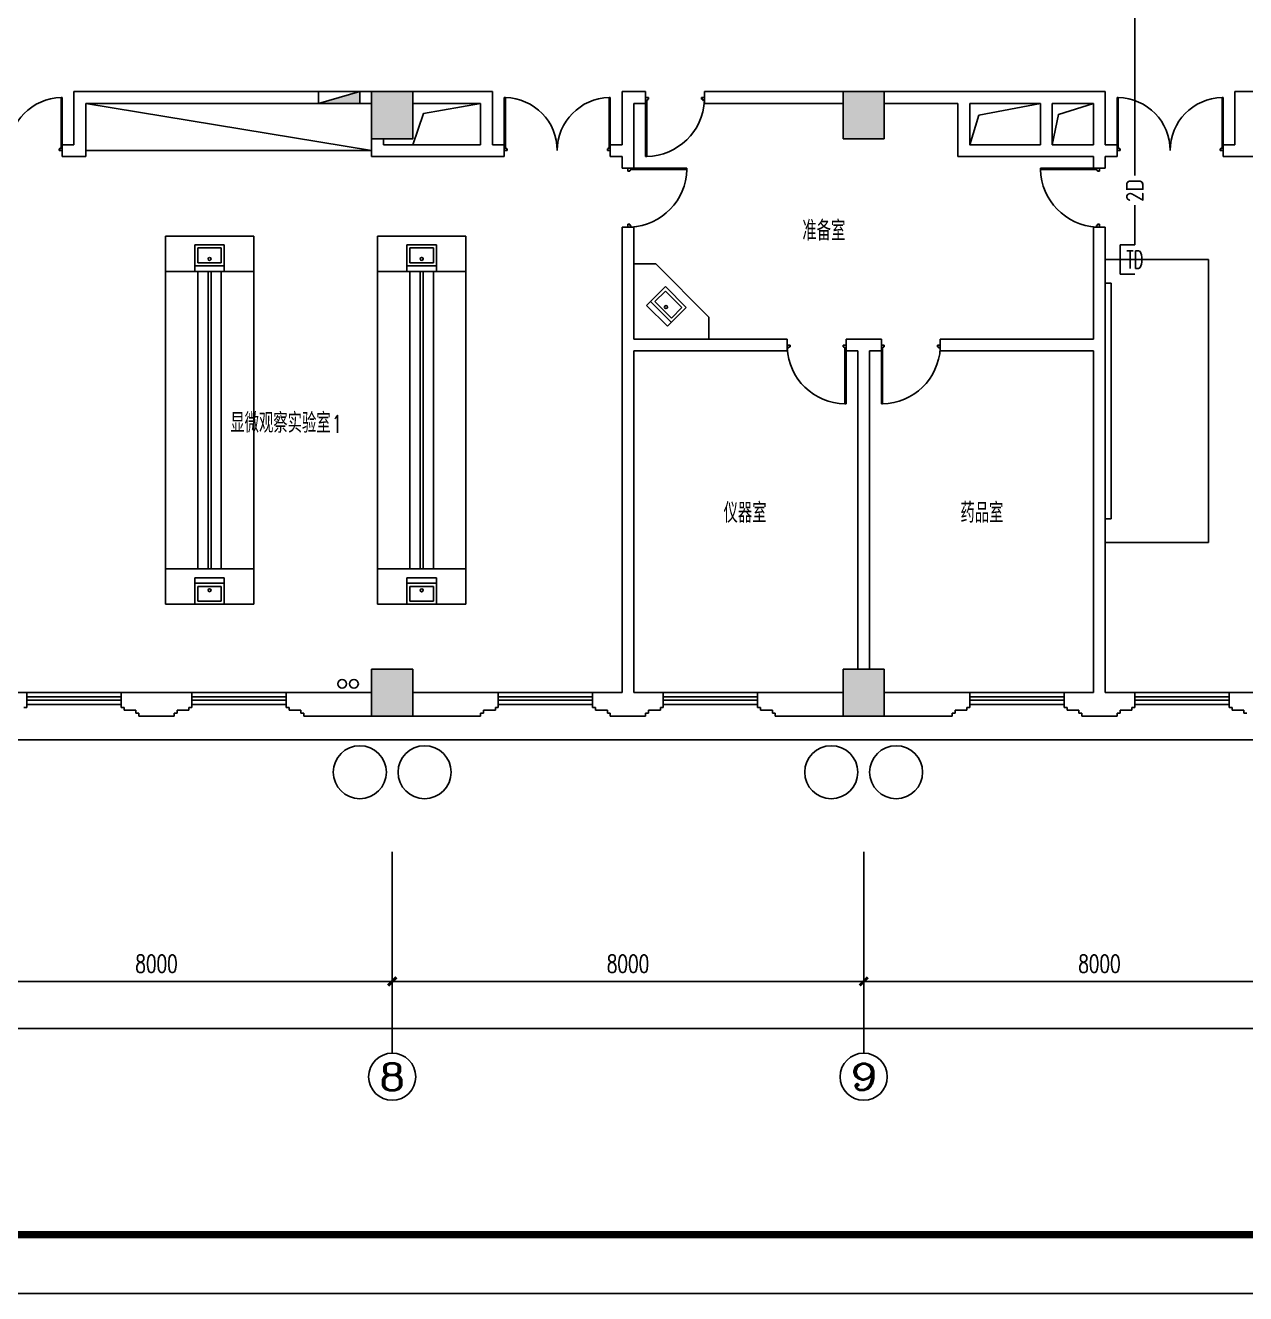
# Model space of a CAD drawing. Extents: x 190999 to 834799, y -200814 to 215286.
# Drawn here: x 341487 to 362192, y 71786 to 93311 of the extents above; entities that cross this region are included whole.
import ezdxf
from ezdxf.enums import TextEntityAlignment as Align

# ---------------------------------------------------------------- set-up
doc = ezdxf.new("R2010")
doc.units = 0
doc.header["$LTSCALE"] = 1000
doc.header["$MEASUREMENT"] = 0
for name, color, linetype in [('00-EQUIP', 3, 'Continuous'), ('00-SIG_TEXT', 7, 'Continuous'), ('00-WIRE-4', 6, 'Continuous'), ('A-墙线', 2, 'Continuous'), ('A-外包装修', 250, 'Continuous'), ('A-外窗', 145, 'Continuous'), ('A-家具', 250, 'Continuous'), ('A-门', 167, 'Continuous'), ('AXIS', 3, 'Continuous'), ('AXIS_TEXT', 7, 'Continuous'), ('COLUMN', 2, 'Continuous'), ('EQUIP_消火栓', 6, 'Continuous'), ('PUB_HATCH', 250, 'Continuous'), ('图框', 189, 'Continuous'), ('房间名称', 7, 'Continuous'), ('洞口线', 177, 'Continuous'), ('雨水管', 3, 'Continuous')]:
    doc.layers.add(name, color=color, linetype=linetype)
doc.styles.add('-GBCBIGGBENOR', font='GBENOR.shx', dxfattribs={"bigfont": 'GBCBIG.shx'})
doc.styles.add('_COMPLEX', font='COMPLEX.shx', dxfattribs={"width": 0.5})
doc.styles.add('_TCH_AXIS', font='COMPLEX', dxfattribs={"bigfont": 'GBCBIG'})
doc.styles.add('_TCH_DIM', font='SIMPLEX', dxfattribs={"bigfont": 'GBCBIG'})
doc.styles.add('COMPLEX', font='COMPLEX')
doc.styles.add('DIM_FONT', font='SIMPLEX', dxfattribs={"width": 0.7, "bigfont": 'GBCBIG'})
doc.styles.get("Standard").update_dxf_attribs({"font": 'simhei.ttf'})
doc.styles.add('zz-1', font='arial.ttf', dxfattribs={"width": 0.8})
doc.dimstyles.new('DIMN', dxfattribs={"dimtxt": 300, "dimasz": 100, "dimexe": 250, "dimexo": 300, "dimgap": 150, "dimtad": 1, "dimdec": 0, "dimzin": 0, "dimdsep": 46, "dimtxsty": 'DIM_FONT', "dimblk": 'ARCHTICK', "dimcen": 0.09, "dimclrt": 7, "dimazin": 2, "dimtfac": 1, "dimtdec": 0, "dimtix": 1, "dimtmove": 2, "dimatfit": 3, "dimfxl": 0, "dimtolj": 1, "dimtzin": 0, "dimarcsym": 0})

# ---------------------------------------------------------------- blocks, each defined once
blk = doc.blocks.new('TJAD_TK_A0')
at = {"layer": '图框'}
blk.add_line((973, -441.7), (2162, -441.7), dxfattribs=at)
at = {"layer": '图框', "const_width": 1.2}
blk.add_lwpolyline([(2152, -431.7), (2152, 389.3), (998, 389.3), (998, -431.7)], close=True, dxfattribs=at)
blk = doc.blocks.new('m1000')
at = {"layer": 'A-墙线'}
for p, q in [((0, 0), (0, 200)), ((1000, 0), (1000, 200))]:
    blk.add_line(p, q, dxfattribs=at)
at = {"layer": 'A-门'}
for p, q in [((0, 1100), (0, 100)), ((0, 1100), (20, 1100)), ((20, 1100), (20, 150)), ((0, 150), (30, 150)), ((0, 100), (50, 100)), ((30, 150), (30, 130)), ((30, 130), (50, 130)), ((50, 130), (50, 100)), ((950, 130), (950, 100)), ((970, 130), (950, 130)), ((1000, 100), (950, 100)), ((970, 150), (970, 130)), ((1000, 150), (970, 150)), ((1000, 150), (1000, 100))]:
    blk.add_line(p, q, dxfattribs=at)
blk.add_arc((0, 100), 1000, 2.866, 88.854, dxfattribs=at)
blk = doc.blocks.new('m1800')
at = {"layer": 'A-墙线'}
for p, q in [((-900, -100), (-900, 100)), ((900, -100), (900, 100))]:
    blk.add_line(p, q, dxfattribs=at)
at = {"layer": 'A-门'}
for p, q in [((-900, 900), (-900, 0)), ((-900, 900), (-880, 900)), ((-880, 900), (-880, 50)), ((880, 900), (880, 50)), ((900, 900), (880, 900)), ((900, 900), (900, 0)), ((-900, 50), (-870, 50)), ((-900, 0), (-850, 0)), ((-870, 50), (-870, 30)), ((-870, 30), (-850, 30)), ((-850, 30), (-850, 0)), ((850, 30), (850, 0)), ((870, 30), (850, 30)), ((900, 0), (850, 0)), ((870, 50), (870, 30)), ((900, 50), (870, 50))]:
    blk.add_line(p, q, dxfattribs=at)
for centre, start, end in [((-900, 0), 0, 88.7267), ((900, 0), 91.2733, 180)]:
    blk.add_arc(centre, 900, start, end, dxfattribs=at)
blk = doc.blocks.new('$TwtSys$00000434')
for p, q in [((-0.5, 0.5), (-0.5, -0.5)), ((-0.5, -0.5), (0.5, 0.5)), ((0.5, 0.5), (-0.5, 0.5)), ((0.5, -0.5), (0.5, 0.5)), ((-0.5, -0.5), (0.5, -0.5))]:
    blk.add_line(p, q)
blk.add_solid([(0.5, -0.5), (0.5, 0.5), (-0.5, -0.5)])
blk = doc.blocks.new('_ArchTick')
at = {"const_width": 0.5}
blk.add_lwpolyline([(-0.7, -0.7), (0.7, 0.7)], dxfattribs=at)
blk = doc.blocks.new('*D65')
at = {"layer": 'AXIS', "color": 0, "lineweight": -2}
for p, q in [((339712, 78486), (339712, 76836)), ((347712, 78486), (347712, 76836)), ((339712, 77086), (347712, 77086))]:
    blk.add_line(p, q, dxfattribs=at)
at = {"layer": 'Defpoints', "color": 0}
for p in [(339712, 78786), (347712, 78786), (347712, 77086)]:
    blk.add_point(p, dxfattribs=at)
at = {"layer": 'AXIS', "color": 0, "lineweight": -2, "xscale": 100, "yscale": 100, "zscale": 100, "rotation": 180}
blk.add_blockref('_ArchTick', (339712, 77086), dxfattribs=at)
at = {"layer": 'AXIS', "color": 0, "lineweight": -2, "xscale": 100, "yscale": 100, "zscale": 100}
blk.add_blockref('_ArchTick', (347712, 77086), dxfattribs=at)
at = {"layer": 'AXIS', "color": 7, "insert": (343712, 77386), "char_height": 300, "attachment_point": 5, "style": 'DIM_FONT'}
blk.add_mtext('\\A1;8000', dxfattribs=at)
blk = doc.blocks.new('*D66')
at = {"layer": 'AXIS', "color": 0, "lineweight": -2}
for p, q in [((347712, 78486), (347712, 76836)), ((355712, 78486), (355712, 76836)), ((347712, 77086), (355712, 77086))]:
    blk.add_line(p, q, dxfattribs=at)
at = {"layer": 'Defpoints', "color": 0}
for p in [(347712, 78786), (355712, 78786), (355712, 77086)]:
    blk.add_point(p, dxfattribs=at)
at = {"layer": 'AXIS', "color": 0, "lineweight": -2, "xscale": 100, "yscale": 100, "zscale": 100, "rotation": 180}
blk.add_blockref('_ArchTick', (347712, 77086), dxfattribs=at)
at = {"layer": 'AXIS', "color": 0, "lineweight": -2, "xscale": 100, "yscale": 100, "zscale": 100}
blk.add_blockref('_ArchTick', (355712, 77086), dxfattribs=at)
at = {"layer": 'AXIS', "color": 7, "insert": (351712, 77386), "char_height": 300, "attachment_point": 5, "style": 'DIM_FONT'}
blk.add_mtext('\\A1;8000', dxfattribs=at)
blk = doc.blocks.new('*D67')
at = {"layer": 'AXIS', "color": 0, "lineweight": -2}
for p, q in [((355712, 78486), (355712, 76836)), ((363712, 78486), (363712, 76836)), ((355712, 77086), (363712, 77086))]:
    blk.add_line(p, q, dxfattribs=at)
at = {"layer": 'Defpoints', "color": 0}
for p in [(355712, 78786), (363712, 78786), (363712, 77086)]:
    blk.add_point(p, dxfattribs=at)
at = {"layer": 'AXIS', "color": 0, "lineweight": -2, "xscale": 100, "yscale": 100, "zscale": 100, "rotation": 180}
blk.add_blockref('_ArchTick', (355712, 77086), dxfattribs=at)
at = {"layer": 'AXIS', "color": 0, "lineweight": -2, "xscale": 100, "yscale": 100, "zscale": 100}
blk.add_blockref('_ArchTick', (363712, 77086), dxfattribs=at)
at = {"layer": 'AXIS', "color": 7, "insert": (359712, 77386), "char_height": 300, "attachment_point": 5, "style": 'DIM_FONT'}
blk.add_mtext('\\A1;8000', dxfattribs=at)
blk = doc.blocks.new('*D74')
at = {"layer": 'AXIS', "color": 0, "lineweight": -2}
for p, q in [((329412, 78486), (329412, 76036)), ((402712, 78486), (402712, 76036)), ((329412, 76286), (402712, 76286))]:
    blk.add_line(p, q, dxfattribs=at)
at = {"layer": 'Defpoints', "color": 0}
for p in [(329412, 78786), (402712, 78786), (402712, 76286)]:
    blk.add_point(p, dxfattribs=at)
at = {"layer": 'AXIS', "color": 0, "lineweight": -2, "xscale": 100, "yscale": 100, "zscale": 100, "rotation": 180}
blk.add_blockref('_ArchTick', (329412, 76286), dxfattribs=at)
at = {"layer": 'AXIS', "color": 0, "lineweight": -2, "xscale": 100, "yscale": 100, "zscale": 100}
blk.add_blockref('_ArchTick', (402712, 76286), dxfattribs=at)
at = {"layer": 'AXIS', "color": 7, "insert": (366062, 76586), "char_height": 300, "attachment_point": 5, "style": 'DIM_FONT'}
blk.add_mtext('\\A1;73300', dxfattribs=at)
blk = doc.blocks.new('_AXISO')
blk.add_circle((0, 0), 0.5)
at = {"layer": 'AXIS_TEXT', "style": 'COMPLEX', "width": 1.041667}
blk.add_attdef('A', text='', height=0.56, dxfattribs=at).set_placement((-0.25, -0.28), (0.25, -0.28), align=Align.FIT)
blk = doc.blocks.new('$plan$00001609')
at = {"linetype": 'Continuous'}
for p, q in [((0, -251), (0, 251)), ((0, 251), (450, 251)), ((93, -251), (93, 251)), ((450, 251), (450, -251)), ((146, -199), (146, 199)), ((146, 199), (397, 199)), ((397, 199), (397, -199)), ((146, -199), (397, -199)), ((0, -251), (450, -251))]:
    blk.add_line(p, q, dxfattribs=at)
blk.add_line((238, 2), (238, 0))
blk.add_arc((212, 0), 26, 4.716, 0, dxfattribs=at)
at = {"style": 'zz-1'}
for tag in ['YSIZE', 'XSIZE']:
    blk.add_attdef(tag, (0, 0), '', height=0.5, dxfattribs=at)
blk = doc.blocks.new('_LINKPT1')
at = {"color": 0}
blk.add_line((0, 0), (0, 0), dxfattribs=at)
blk = doc.blocks.new('IO37IMB6')
for p, q in [((-0.5, 0.499), (-0.5, 0.999)), ((0.5, 0.999), (0.5, 0.499)), ((0.5, 0.499), (-0.5, 0.499)), ((0, 0.5), (0, 0))]:
    blk.add_line(p, q)
at = {"xscale": 0.002, "yscale": 0.002, "zscale": 0.002}
for p in [(0, 1.384), (-0.5, 0.499), (0.5, 0.499), (0, 0)]:
    blk.add_blockref('_LINKPT1', p, dxfattribs=at)
at = {"style": '_COMPLEX', "width": 0.6, "flags": 8}
blk.add_attdef('$TEXT$', text='', height=0.6, dxfattribs=at).set_placement((0, 1), align=Align.MIDDLE_CENTER)
at = {"flags": 9}
blk.add_attdef('A', (0, 0), '', height=0.00002, dxfattribs=at)

msp = doc.modelspace()

# ---------------------------------------------------------------- hatches: boundary and pattern name
at = {"layer": 'PUB_HATCH'}
for points in [[(348061.6, 91386.5), (348061.6, 92186.5), (347361.6, 92186.5), (347361.6, 91386.5)], [(356061.6, 91386.5), (356061.6, 92186.5), (355361.6, 92186.5), (355361.6, 91386.5)], [(348061.6, 81586.5), (348061.6, 82386.5), (347361.6, 82386.5), (347361.6, 81586.5)], [(356061.6, 81586.5), (356061.6, 82386.5), (355361.6, 82386.5), (355361.6, 81586.5)]]:
    msp.add_hatch(color=256, dxfattribs=at).paths.add_polyline_path(points)

# ---------------------------------------------------------------- linework, layer by layer
at = {"layer": '00-WIRE-4'}
for p, q in [((360311.1, 90761.9), (360311.1, 95186.5)), ((360311.1, 89586.5), (360311.1, 90261.3))]:
    msp.add_line(p, q, dxfattribs=at)
at = {"layer": 'A-墙线'}
for p, q in [((347361.6, 92186.5), (342311.6, 92186.5)), ((342311.6, 91286.5), (342311.6, 92186.5)), ((348061.6, 92186.5), (349411.6, 92186.5)), ((349411.6, 91286.5), (349411.6, 92186.5)), ((351611.6, 91286.5), (351611.6, 92186.5)), ((351611.6, 92186.5), (352011.6, 92186.5)), ((353011.6, 92186.5), (355361.6, 92186.5)), ((359811.6, 92186.5), (356061.6, 92186.5)), ((359811.6, 91286.5), (359811.6, 92186.5)), ((362011.6, 91286.5), (362011.6, 92186.5)), ((363361.6, 92186.5), (362011.6, 92186.5)), ((347361.6, 91986.5), (342511.6, 91986.5)), ((342511.6, 91086.5), (342511.6, 91986.5)), ((348061.6, 91986.5), (349211.6, 91986.5)), ((349211.6, 91286.5), (349211.6, 91986.5)), ((351811.6, 90886.5), (351811.6, 91986.5)), ((351811.6, 91986.5), (352011.6, 91986.5)), ((353011.6, 91986.5), (355361.6, 91986.5)), ((357311.6, 91986.5), (356061.6, 91986.5)), ((358713, 91986.5), (357511.6, 91986.5)), ((359611.6, 91986.5), (358911.6, 91986.5)), ((359611.6, 91286.5), (359611.6, 91986.5)), ((342111.6, 91286.5), (342311.6, 91286.5)), ((347361.6, 91086.5), (347361.6, 91386.5)), ((347561.6, 91286.5), (347561.6, 91386.5)), ((349211.6, 91286.5), (347561.6, 91286.5)), ((349611.6, 91286.5), (349411.6, 91286.5)), ((351611.6, 91286.5), (351411.6, 91286.5)), ((359811.6, 91286.5), (360011.6, 91286.5)), ((361811.6, 91286.5), (362011.6, 91286.5)), ((342111.6, 91086.5), (342511.6, 91086.5)), ((349611.6, 91086.5), (347361.6, 91086.5)), ((351411.6, 91086.5), (351611.6, 91086.5)), ((351611.6, 90886.5), (351611.6, 91086.5)), ((359611.6, 90886.5), (359611.6, 91086.5)), ((359811.6, 90886.5), (359811.6, 91086.5)), ((360011.6, 91086.5), (359811.6, 91086.5)), ((361811.6, 91086.5), (364061.6, 91086.5)), ((351611.6, 81986.5), (351611.6, 89886.5)), ((351811.6, 87986.5), (351811.6, 89886.5)), ((359611.6, 87986.5), (359611.6, 89886.5)), ((359811.6, 81986.5), (359811.6, 89886.5)), ((351811.6, 87986.5), (354411.6, 87986.5)), ((355411.6, 87986.5), (356011.6, 87986.5)), ((357011.6, 87986.5), (359611.6, 87986.5)), ((351811.6, 81986.5), (351811.6, 87786.5)), ((351811.6, 87786.5), (354411.6, 87786.5)), ((355411.6, 87786.5), (355611.6, 87786.5)), ((355611.6, 82386.5), (355611.6, 87786.5)), ((355811.6, 87786.5), (356011.6, 87786.5)), ((355811.6, 82386.5), (355811.6, 87786.5)), ((357011.6, 87786.5), (359611.6, 87786.5)), ((359611.6, 81986.5), (359611.6, 87786.5)), ((340111.6, 81986.5), (341511.6, 81986.5)), ((341511.6, 81736.5), (341511.6, 81986.5)), ((343111.6, 81986.5), (344311.6, 81986.5)), ((343111.6, 81736.5), (343111.6, 81986.5)), ((344311.6, 81736.5), (344311.6, 81986.5)), ((345911.6, 81986.5), (347361.6, 81986.5)), ((345911.6, 81736.5), (345911.6, 81986.5)), ((349511.6, 81986.5), (348061.6, 81986.5)), ((349511.6, 81736.5), (349511.6, 81986.5)), ((351611.6, 81986.5), (351111.6, 81986.5)), ((351111.6, 81736.5), (351111.6, 81986.5)), ((352311.6, 81986.5), (351811.6, 81986.5)), ((352311.6, 81736.5), (352311.6, 81986.5)), ((355361.6, 81986.5), (353911.6, 81986.5)), ((353911.6, 81736.5), (353911.6, 81986.5)), ((356061.6, 81986.5), (357511.6, 81986.5)), ((357511.6, 81736.5), (357511.6, 81986.5)), ((359111.6, 81986.5), (359611.6, 81986.5)), ((359111.6, 81736.5), (359111.6, 81986.5)), ((359811.6, 81986.5), (360311.6, 81986.5)), ((360311.6, 81736.5), (360311.6, 81986.5)), ((361911.6, 81986.5), (363361.6, 81986.5)), ((361911.6, 81736.5), (361911.6, 81986.5)), ((341461.6, 81736.5), (341511.6, 81736.5)), ((343161.6, 81736.5), (343111.6, 81736.5)), ((343161.6, 81686.5), (343161.6, 81736.5)), ((343361.6, 81686.5), (343161.6, 81686.5)), ((343361.6, 81636.5), (343361.6, 81686.5)), ((343411.6, 81636.5), (343361.6, 81636.5)), ((343411.6, 81586.5), (343411.6, 81636.5)), ((343411.6, 81586.5), (344011.6, 81586.5)), ((344011.6, 81586.5), (344011.6, 81636.5)), ((344011.6, 81636.5), (344061.6, 81636.5)), ((344061.6, 81636.5), (344061.6, 81686.5)), ((344061.6, 81686.5), (344261.6, 81686.5)), ((344261.6, 81736.5), (344311.6, 81736.5)), ((344261.6, 81686.5), (344261.6, 81736.5)), ((345961.6, 81736.5), (345911.6, 81736.5)), ((345961.6, 81686.5), (345961.6, 81736.5)), ((346161.6, 81686.5), (345961.6, 81686.5)), ((346161.6, 81636.5), (346161.6, 81686.5)), ((346211.6, 81636.5), (346161.6, 81636.5)), ((346211.6, 81586.5), (346211.6, 81636.5)), ((346211.6, 81586.5), (347361.6, 81586.5)), ((349211.6, 81586.5), (348061.6, 81586.5)), ((349211.6, 81586.5), (349211.6, 81636.5)), ((349211.6, 81636.5), (349261.6, 81636.5)), ((349261.6, 81636.5), (349261.6, 81686.5)), ((349261.6, 81686.5), (349461.6, 81686.5)), ((349461.6, 81736.5), (349511.6, 81736.5)), ((349461.6, 81686.5), (349461.6, 81736.5)), ((351161.6, 81736.5), (351111.6, 81736.5)), ((351161.6, 81686.5), (351161.6, 81736.5)), ((351361.6, 81686.5), (351161.6, 81686.5)), ((351361.6, 81636.5), (351361.6, 81686.5)), ((351411.6, 81636.5), (351361.6, 81636.5)), ((351411.6, 81586.5), (351411.6, 81636.5)), ((352011.6, 81586.5), (351411.6, 81586.5)), ((352011.6, 81586.5), (352011.6, 81636.5)), ((352011.6, 81636.5), (352061.6, 81636.5)), ((352061.6, 81636.5), (352061.6, 81686.5)), ((352061.6, 81686.5), (352261.6, 81686.5)), ((352261.6, 81736.5), (352311.6, 81736.5)), ((352261.6, 81686.5), (352261.6, 81736.5)), ((353961.6, 81736.5), (353911.6, 81736.5)), ((353961.6, 81686.5), (353961.6, 81736.5)), ((354161.6, 81686.5), (353961.6, 81686.5)), ((354161.6, 81636.5), (354161.6, 81686.5)), ((354211.6, 81636.5), (354161.6, 81636.5)), ((354211.6, 81586.5), (354211.6, 81636.5)), ((355361.6, 81586.5), (354211.6, 81586.5)), ((356061.6, 81586.5), (357211.6, 81586.5)), ((357211.6, 81586.5), (357211.6, 81636.5)), ((357211.6, 81636.5), (357261.6, 81636.5)), ((357261.6, 81636.5), (357261.6, 81686.5)), ((357261.6, 81686.5), (357461.6, 81686.5)), ((357461.6, 81736.5), (357511.6, 81736.5)), ((357461.6, 81686.5), (357461.6, 81736.5)), ((359161.6, 81736.5), (359111.6, 81736.5)), ((359161.6, 81686.5), (359161.6, 81736.5)), ((359361.6, 81686.5), (359161.6, 81686.5)), ((359361.6, 81636.5), (359361.6, 81686.5)), ((359411.6, 81636.5), (359361.6, 81636.5)), ((359411.6, 81586.5), (359411.6, 81636.5)), ((359411.6, 81586.5), (360011.6, 81586.5)), ((360011.6, 81586.5), (360011.6, 81636.5)), ((360011.6, 81636.5), (360061.6, 81636.5)), ((360061.6, 81636.5), (360061.6, 81686.5)), ((360061.6, 81686.5), (360261.6, 81686.5)), ((360261.6, 81736.5), (360311.6, 81736.5)), ((360261.6, 81686.5), (360261.6, 81736.5)), ((361961.6, 81736.5), (361911.6, 81736.5)), ((361961.6, 81686.5), (361961.6, 81736.5)), ((362161.6, 81686.5), (361961.6, 81686.5)), ((362161.6, 81636.5), (362161.6, 81686.5)), ((362211.6, 81636.5), (362161.6, 81636.5))]:
    msp.add_line(p, q, dxfattribs=at)
for points in [[(359611.6, 91086.5), (357311.6, 91086.5), (357311.6, 91986.5)], [(357511.6, 91986.5), (357511.6, 91286.5), (358711.6, 91286.5), (358711.6, 91986.5)], [(359611.6, 91286.5), (358911.6, 91286.5), (358911.6, 91986.5)]]:
    msp.add_lwpolyline(points, dxfattribs=at)
at = {"layer": 'A-外包装修'}
msp.add_line((339011.6, 81186.5), (403711.6, 81186.5), dxfattribs=at)
for centre in [(347161.6, 80636.5), (348261.6, 80636.5), (355161.6, 80636.5), (356261.6, 80636.5)]:
    msp.add_circle(centre, 450, dxfattribs=at)
at = {"layer": 'A-外窗'}
for p, q in [((341511.6, 81986.5), (343111.6, 81986.5)), ((341511.6, 81916.5), (343111.6, 81916.5)), ((341511.6, 81856.5), (343111.6, 81856.5)), ((345911.6, 81986.5), (344311.6, 81986.5)), ((345911.6, 81916.5), (344311.6, 81916.5)), ((345911.6, 81856.5), (344311.6, 81856.5)), ((349511.6, 81986.5), (351111.6, 81986.5)), ((349511.6, 81916.5), (351111.6, 81916.5)), ((349511.6, 81856.5), (351111.6, 81856.5)), ((353911.6, 81986.5), (352311.6, 81986.5)), ((353911.6, 81916.5), (352311.6, 81916.5)), ((353911.6, 81856.5), (352311.6, 81856.5)), ((357511.6, 81986.5), (359111.6, 81986.5)), ((357511.6, 81916.5), (359111.6, 81916.5)), ((357511.6, 81856.5), (359111.6, 81856.5)), ((361911.6, 81986.5), (360311.6, 81986.5)), ((361911.6, 81916.5), (360311.6, 81916.5)), ((361911.6, 81856.5), (360311.6, 81856.5)), ((341511.6, 81786.5), (343111.6, 81786.5)), ((345911.6, 81786.5), (344311.6, 81786.5)), ((349511.6, 81786.5), (351111.6, 81786.5)), ((353911.6, 81786.5), (352311.6, 81786.5)), ((357511.6, 81786.5), (359111.6, 81786.5)), ((361911.6, 81786.5), (360311.6, 81786.5))]:
    msp.add_line(p, q, dxfattribs=at)
at = {"layer": 'A-家具'}
for p, q in [((347361.6, 91186.5), (342511.6, 91986.5)), ((342511.6, 91186.5), (347361.6, 91186.5)), ((343861.6, 89736.5), (343861.6, 83486.5)), ((343861.6, 89736.5), (345361.6, 89736.5)), ((345361.6, 89736.5), (345361.6, 83486.5)), ((347461.6, 89736.5), (347461.6, 83486.5)), ((347461.6, 89736.5), (348961.6, 89736.5)), ((348961.6, 89736.5), (348961.6, 83486.5)), ((359811.6, 89336.5), (361561.6, 89336.5)), ((361561.6, 89336.5), (361561.6, 84536.5)), ((343861.6, 89136.5), (345361.6, 89136.5)), ((344411.6, 89136.5), (344411.6, 84086.5)), ((344586.6, 89136.5), (344586.6, 84086.5)), ((344636.6, 89136.5), (344636.6, 84086.5)), ((344811.6, 89136.5), (344811.6, 84086.5)), ((347461.6, 89136.5), (348961.6, 89136.5)), ((348011.6, 89136.5), (348011.6, 84086.5)), ((348186.6, 89136.5), (348186.6, 84086.5)), ((348236.6, 89136.5), (348236.6, 84086.5)), ((348411.6, 89136.5), (348411.6, 84086.5)), ((352186.6, 89261.5), (351811.6, 89261.5)), ((353086.6, 88361.5), (352186.6, 89261.5)), ((359811.6, 88936.5), (359911.6, 88936.5)), ((359911.6, 88936.5), (359911.6, 84936.5)), ((353086.6, 88361.5), (353086.6, 87986.5)), ((359811.6, 84936.5), (359911.6, 84936.5)), ((359811.6, 84536.5), (361561.6, 84536.5)), ((343861.6, 84086.5), (345361.6, 84086.5)), ((347461.6, 84086.5), (348961.6, 84086.5)), ((343861.6, 83486.5), (345361.6, 83486.5)), ((347461.6, 83486.5), (348961.6, 83486.5))]:
    msp.add_line(p, q, dxfattribs=at)
at = {"layer": 'AXIS'}
for p, q in [((347711.6, 79286.5), (347711.6, 75867.4)), ((355711.6, 79286.5), (355711.6, 75867.4))]:
    msp.add_line(p, q, dxfattribs=at)
at = {"layer": 'COLUMN'}
for p, q in [((348061.6, 92186.5), (347361.6, 92186.5)), ((347361.6, 92186.5), (347361.6, 91386.5)), ((348061.6, 91386.5), (348061.6, 92186.5)), ((356061.6, 92186.5), (355361.6, 92186.5)), ((355361.6, 92186.5), (355361.6, 91386.5)), ((356061.6, 91386.5), (356061.6, 92186.5)), ((347361.6, 91386.5), (348061.6, 91386.5)), ((355361.6, 91386.5), (356061.6, 91386.5)), ((348061.6, 82386.5), (347361.6, 82386.5)), ((347361.6, 82386.5), (347361.6, 81586.5)), ((348061.6, 81586.5), (348061.6, 82386.5)), ((356061.6, 82386.5), (355361.6, 82386.5)), ((355361.6, 82386.5), (355361.6, 81586.5)), ((356061.6, 81586.5), (356061.6, 82386.5)), ((347361.6, 81586.5), (348061.6, 81586.5)), ((355361.6, 81586.5), (356061.6, 81586.5))]:
    msp.add_line(p, q, dxfattribs=at)
at = {"layer": '洞口线', "ltscale": 2}
for points in [[(348061.6, 91286.5), (348239.5, 91812.9), (349211.6, 91986.5)], [(357511.6, 91286.5), (357665.7, 91784.8), (358713, 91986.5)], [(358911.6, 91286.5), (359014.4, 91799.3), (359611.6, 91986.5)]]:
    msp.add_lwpolyline(points, dxfattribs=at)
at = {"layer": '雨水管'}
for centre in [(346861.6, 82136.5), (347061.6, 82136.5)]:
    msp.add_circle(centre, 75, dxfattribs=at)

# ---------------------------------------------------------------- block references
at = {"layer": '00-EQUIP'}
ref = msp.add_blockref('IO37IMB6', (359811.6, 89336.5), dxfattribs=dict(at, xscale=500, yscale=500, zscale=500, rotation=270))
ref.add_attrib('$TEXT$', 'TD', dxfattribs={"layer": '0', "height": 300, "style": '_COMPLEX', "width": 0.6, "flags": 8}).set_placement((360311.6, 89336.5), align=Align.MIDDLE_CENTER)
at = {"layer": 'A-家具'}
for p, rotation in [((344611.6, 89136.5), 89.9999999999993), ((348211.6, 89136.5), 89.9999999999993), ((352206.3, 88381.2), 45.00000000000001)]:
    msp.add_blockref('$plan$00001609', p, dxfattribs=dict(at, rotation=rotation))
at = {"layer": 'A-家具', "yscale": -1, "rotation": 269.9999999999993}
for p in [(344611.6, 83936.5), (348211.6, 83936.5)]:
    msp.add_blockref('$plan$00001609', p, dxfattribs=at)
at = {"layer": 'A-门', "xscale": -1}
for p, rotation in [((352011.6, 92186.5), 180), ((359811.6, 90886.5), 90), ((356011.6, 87986.5), 180)]:
    msp.add_blockref('m1000', p, dxfattribs=dict(at, rotation=rotation))
at = {"layer": 'A-门'}
for p in [(341211.6, 91186.5), (360911.6, 91186.5)]:
    msp.add_blockref('m1800', p, dxfattribs=at)
at = {"layer": 'A-门', "xscale": -1}
msp.add_blockref('m1800', (350511.6, 91186.5), dxfattribs=at)
at = {"layer": 'A-门'}
for p, rotation in [((351611.6, 90886.5), 270), ((355411.6, 87986.5), 180)]:
    msp.add_blockref('m1000', p, dxfattribs=dict(at, rotation=rotation))
at = {"layer": 'AXIS'}
ref = msp.add_blockref('_AXISO', (347711.6, 75467.4), dxfattribs=dict(at, xscale=800, yscale=800, zscale=800))
ref.add_attrib('A', '8', dxfattribs={"layer": 'AXIS_TEXT', "height": 452.5, "style": '_TCH_AXIS', "width": 1.5}).set_placement((347485.4, 75241.1), (347937.9, 75241.1), align=Align.FIT)
ref = msp.add_blockref('_AXISO', (355711.6, 75467.4), dxfattribs=dict(at, xscale=800, yscale=800, zscale=800))
ref.add_attrib('A', '9', dxfattribs={"layer": 'AXIS_TEXT', "height": 452.5, "style": '_TCH_AXIS', "width": 1.5}).set_placement((355485.4, 75241.1), (355937.9, 75241.1), align=Align.FIT)
at = {"layer": 'EQUIP_消火栓', "xscale": 700, "yscale": 200, "zscale": 700}
msp.add_blockref('$TwtSys$00000434', (346811.6, 92086.5), dxfattribs=at)
at = {"layer": '图框', "xscale": 100, "yscale": 100, "zscale": 100}
msp.add_blockref('TJAD_TK_A0', (212598.6, 115956.8), dxfattribs=at)

# ---------------------------------------------------------------- texts
at = {"layer": '00-SIG_TEXT', "style": '-GBCBIGGBENOR'}
msp.add_text('2D', height=300, rotation=90, dxfattribs=at).set_placement((360311.1, 90511.6), align=Align.MIDDLE_CENTER)
at = {"layer": '房间名称', "style": '_TCH_DIM'}
for s, p in [('准备室', (354671, 89659.7)), ('显微观察实验室', (344964.9, 86395.2)), ('仪器室', (353334, 84869.6)), ('药品室', (357352.5, 84869.6))]:
    msp.add_text(s, height=337.59, dxfattribs=at).set_placement(p)
at = {"layer": '房间名称', "style": '_TCH_DIM', "width": 0.705882}
msp.add_text('1', height=297.5, dxfattribs=at).set_placement((346685.1, 86395.2))

# ---------------------------------------------------------------- dimensions: what is measured, and where the dimension line sits
at = {"layer": 'AXIS'}
for p1, p2, distance, picture, middle in [((329411.6, 78786.5), (402711.6, 78786.5), -2500, '*D74', (366061.6, 76586.5)), ((339711.6, 78786.5), (347711.6, 78786.5), -1700, '*D65', (343711.6, 77386.5)), ((347711.6, 78786.5), (355711.6, 78786.5), -1700, '*D66', (351711.6, 77386.5)), ((355711.6, 78786.5), (363711.6, 78786.5), -1700, '*D67', (359711.6, 77386.5))]:
    dim = msp.add_aligned_dim(p1=p1, p2=p2, distance=distance, dimstyle='DIMN', dxfattribs=at)
    dim.commit()
    dim.dimension.update_dxf_attribs({"geometry": picture, "text_midpoint": middle})

doc.saveas('drawing.dxf')
